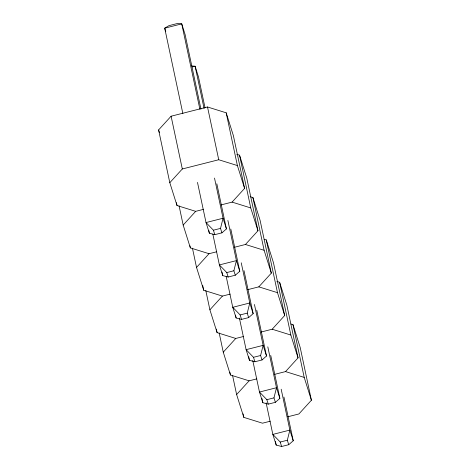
<?xml version="1.0" encoding="UTF-8"?>
<svg xmlns="http://www.w3.org/2000/svg" width="470" height="470" viewBox="0 0 470 470"><rect width="100%" height="100%" fill="white"/><g stroke="black" fill="none" stroke-linecap="round" stroke-linejoin="round"><path stroke-width="0.7" d="M197.488 182.389L206.025 222.557L209.391 233.232L214.814 234.653L221.922 232.85L220.518 228.391L223.056 218.239L214.514 178.077M212.834 234.084L219.384 264.927L222.757 275.602L228.173 277.018L235.288 275.22L233.878 270.761L236.416 260.609L227.88 220.442M226.193 276.454L232.75 307.298L236.116 317.973L241.539 319.389L248.648 317.591L247.243 313.132L249.782 302.98L241.239 262.812M239.406 318.108L246.11 349.668L249.476 360.343L254.899 361.759L262.013 359.955L260.603 355.502L263.141 345.35L254.452 304.466M252.766 360.478L259.475 392.039L262.842 402.714L268.264 404.13L275.373 402.326L273.969 397.867L276.501 387.721L267.812 346.837M266.126 402.849L272.835 434.409L276.201 445.084L281.624 446.5L288.739 444.696L287.329 440.237L289.867 430.091L281.178 389.207M203.375 209.391L195.673 211.341L177.008 205.525L169.805 182.695L158.596 129.931L171.098 116.213L207.517 106.984L226.182 112.806L233.379 135.636L244.594 188.394L232.092 202.112L220.888 204.955M169.805 182.695L182.313 168.971L218.732 159.741L237.391 165.563L244.594 188.394M216.741 251.761L209.033 253.712L190.374 247.896L183.171 225.065L195.673 211.341M230.1 294.132L222.398 296.082L203.733 290.266L196.53 267.43L209.033 253.712M234.248 247.32L245.452 244.482L257.959 230.764L246.744 178.007L239.541 155.171L236.774 154.313M243.466 336.502L235.758 338.453L217.093 332.631L209.896 309.801L222.398 296.082M247.614 289.69L258.817 286.853L271.319 273.135L260.104 220.371L252.907 197.541L250.14 196.683M256.826 378.867L249.124 380.823L230.459 375.001L223.256 352.171L235.758 338.453M260.973 332.061L272.177 329.223L284.679 315.505L273.47 262.742L266.267 239.912L264.193 239.265M270.191 421.238L262.483 423.194L243.818 417.372L236.621 394.541L249.124 380.823M274.333 374.431L285.543 371.594L298.045 357.87L286.829 305.112L279.627 282.282L276.865 281.418M290.918 324.006L292.992 324.653L300.195 347.483L311.404 400.24L298.902 413.958L287.699 416.802M221.922 232.85L226.422 228.919L216.817 183.729M235.288 275.22L239.782 271.284L230.788 228.966M248.648 317.591L253.148 313.654L244.001 270.62M262.013 359.955L266.508 356.025L256.749 310.124M275.373 402.326L279.873 398.396L270.726 355.361M288.739 444.696L293.233 440.766L283.933 397.015M192.259 66.951L195.103 66.235L198.469 76.91L205.026 107.753M226.422 228.919L223.056 218.239L206.025 222.557L213.409 230.194L220.518 228.391M239.782 271.284L236.416 260.609L219.384 264.927L226.769 272.565L233.878 270.761M253.148 313.654L249.782 302.98L232.75 307.298L240.129 314.935L247.243 313.132M266.508 356.025L263.141 345.35L246.11 349.668L253.495 357.3L260.603 355.502M279.873 398.396L276.501 387.721L259.475 392.039L266.854 399.67L273.969 397.867M293.233 440.766L289.867 430.091L272.835 434.409L280.22 442.041L287.329 440.237M191.525 65.929L195.103 66.235L204.097 108.552M232.092 202.112L250.757 207.934L257.959 230.764M245.452 244.482L264.117 250.299L271.319 273.135M258.817 286.853L277.482 292.669L284.679 315.505M272.177 329.223L290.842 335.039L298.045 357.87M285.543 371.594L304.207 377.41L311.404 400.24M165.763 31.519L164.706 28.182L168.936 25.656L177.449 23.5L181.737 23.864L185.104 34.539L200.96 109.134M213.409 230.194L214.814 234.653M226.769 272.565L228.173 277.018M240.129 314.935L241.539 319.389M253.495 357.3L254.899 361.759M266.854 399.67L268.264 404.13M280.22 442.041L281.624 446.5M158.596 129.931L159.465 132.699M292.992 324.653L304.207 377.41M279.627 282.282L290.842 335.039M266.267 239.912L277.482 292.669M252.907 197.541L264.117 250.299M239.541 155.171L250.757 207.934M226.182 112.806L237.391 165.563M207.517 106.984L218.732 159.741M275.443 441.495L276.201 445.084M261.925 398.407L262.842 402.714M199.879 109.216L181.737 23.864L164.706 28.182L182.854 113.534M248.718 356.759L249.476 360.343M235.505 315.106L236.116 317.973M221.993 272.018L222.757 275.602M208.78 230.365L209.391 233.232M243.061 413.806L243.818 417.372M232.527 375.289L236.621 394.541M229.854 372.152L230.459 375.001M219.167 332.924L223.256 352.171M171.098 116.213L182.313 168.971M216.335 329.071L217.093 332.631M205.801 290.554L209.896 309.801M202.67 285.272L203.733 290.266M192.442 248.184L196.53 267.43M189.915 245.757L190.374 247.896M179.076 205.813L183.171 225.065M176.403 202.67L177.008 205.525"/></g></svg>
